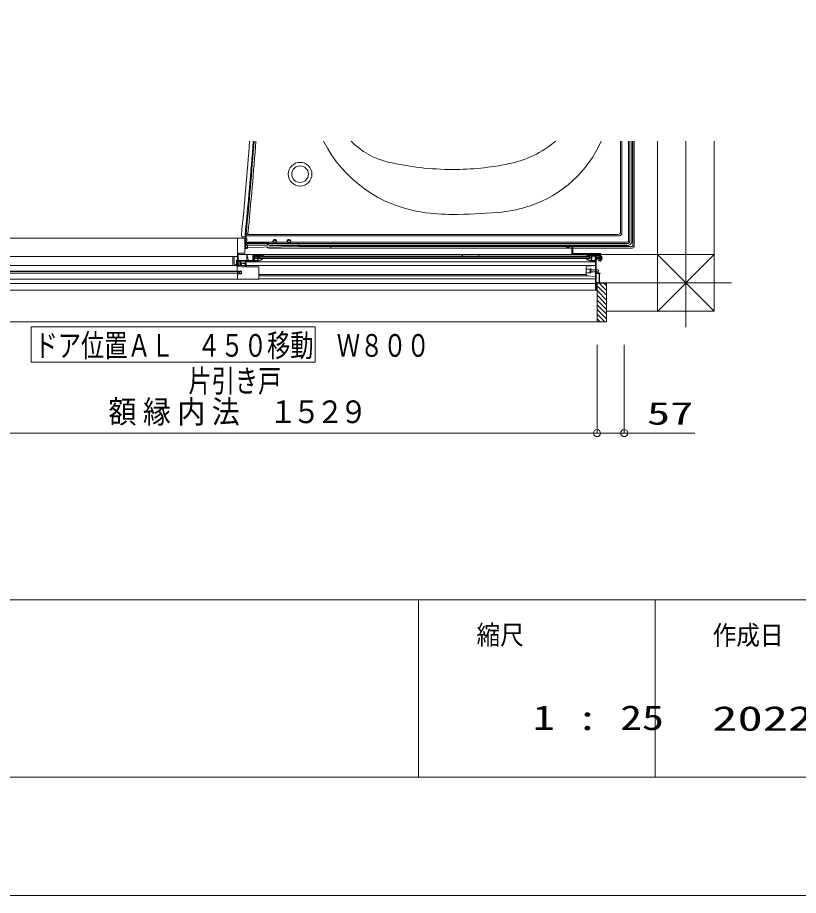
# Model space of a CAD drawing. Units: millimetres on the paper. Extents: x -305 to 305, y -152 to 152.
# Drawn here: x -29.9 to 36.1, y -148.5 to -74.2 of the extents above; entities that cross this region are included whole.
import ezdxf
from ezdxf.enums import TextEntityAlignment as Align

# ---------------------------------------------------------------- set-up
doc = ezdxf.new("R2010")
doc.units = ezdxf.units.MM
doc.linetypes.add('LONG_CHAIN', pattern=[21, 18, -1, 1, -1])
for name, color, linetype, lineweight in [('0-0_0', 7, 'Continuous', 9), ('0-1_VIEW0001', 7, 'Continuous', 9), ('0-2_1図面枠', 7, 'Continuous', 9), ('0-3_図面枠', 3, 'Continuous', 9), ('0-4_DEFPOINTS', 7, 'Continuous', 9)]:
    doc.layers.add(name, color=color, linetype=linetype, lineweight=lineweight)
doc.styles.add('ＭＳ ゴシック', font='')
doc.styles.get('ＭＳ ゴシック').set_extended_font_data('MS Gothic')

# ---------------------------------------------------------------- blocks, each defined once
blk = doc.blocks.new('_ORIGIN')
at = {"layer": '0-0_0'}
blk.add_line((0, 0), (-1, 0), dxfattribs=at)
blk.add_circle((0, 0), 0.5, dxfattribs=at)

msp = doc.modelspace()

# ---------------------------------------------------------------- linework, layer by layer
at = {"layer": '0-0_0'}
for p, q in [((3.983, -123.498), (3.983, -138.498)), ((23.983, -123.498), (23.983, -138.498))]:
    msp.add_line(p, q, dxfattribs=at)
at = {"layer": '0-1_VIEW0001'}
for p, q in [((21.076, -92.389), (21.076, -84.695)), ((21.184, -92.496), (21.184, -84.695)), ((21.744, -93.136), (21.744, -84.695)), ((21.849, -93.121), (21.849, -84.695)), ((21.864, -93.136), (21.864, -84.695)), ((22.024, -93.136), (22.024, -84.695)), ((22.104, -84.695), (22.104, -92.896)), ((22.104, -93.576), (22.104, -84.695)), ((22.232, -93.576), (22.232, -84.695)), ((24.184, -84.695), (24.184, -99.095)), ((28.984, -84.695), (28.984, -99.095)), ((-10.858, -92.806), (-10.55, -92.808)), ((-10.576, -93.269), (-10.576, -92.495)), ((-10.435, -92.589), (-10.576, -92.495)), ((-10.563, -93.256), (-10.563, -92.776)), ((20.984, -92.696), (-10.483, -92.696)), ((20.876, -92.589), (-10.347, -92.589)), ((22.024, -92.776), (22.104, -92.776)), ((-40.477, -92.896), (-10.576, -92.896)), ((-10.616, -92.896), (-40.477, -92.896)), ((-11.316, -92.896), (-40.477, -92.896)), ((-11.316, -92.896), (-11.316, -94.856)), ((-10.736, -92.896), (-11.284, -92.896)), ((-10.696, -93.016), (-10.616, -93.016)), ((-10.616, -93.014), (-10.616, -93.015)), ((-10.616, -93.015), (-10.616, -93.071)), ((-10.616, -93.071), (-10.616, -93.387)), ((-10.616, -93.387), (-10.616, -93.466)), ((-10.616, -93.466), (-10.616, -93.535)), ((-10.616, -93.514), (-10.536, -93.521)), ((-10.616, -93.696), (-10.616, -93.535)), ((-10.563, -93.296), (-10.576, -93.269)), ((-10.563, -93.296), (-10.563, -93.256)), ((-8.295, -93.256), (-10.563, -93.256)), ((-8.722, -93.296), (-10.563, -93.296)), ((-10.536, -93.534), (-10.536, -93.472)), ((-8.756, -93.504), (-10.536, -93.534)), ((-8.756, -93.376), (-10.458, -93.405)), ((-10.456, -93.693), (-10.456, -93.532)), ((-8.799, -93.356), (-8.756, -93.355)), ((-8.756, -93.357), (-8.756, -93.376)), ((-8.756, -93.376), (-8.756, -93.504)), ((-8.662, -93.361), (-8.676, -93.376)), ((21.624, -93.376), (-8.676, -93.376)), ((-8.676, -93.456), (-8.676, -93.376)), ((-8.662, -93.361), (-8.662, -93.356)), ((21.609, -93.361), (-8.662, -93.361)), ((21.624, -93.536), (-8.596, -93.536)), ((-7.095, -93.256), (-8.018, -93.256)), ((21.624, -93.256), (-6.818, -93.256)), ((-6.096, -93.617), (-6.096, -93.459)), ((16.444, -93.536), (16.96, -93.536)), ((16.444, -93.6), (16.444, -93.536)), ((16.534, -93.6), (16.534, -93.536)), ((16.558, -93.6), (16.558, -93.536)), ((16.624, -93.75), (16.624, -93.536)), ((16.624, -93.641), (16.624, -93.536)), ((16.69, -93.6), (16.69, -93.536)), ((16.714, -93.6), (16.714, -93.536)), ((21.264, -93.536), (21.264, -93.616)), ((21.384, -93.536), (21.384, -93.616)), ((22.024, -92.896), (22.104, -92.896)), ((19.344, -94.295), (-11.248, -94.295)), ((-10.696, -93.616), (-10.616, -93.616)), ((-10.629, -93.616), (-10.632, -93.776)), ((-10.503, -93.776), (-10.632, -93.776)), ((-10.616, -93.696), (-6.096, -93.617)), ((-10.456, -93.693), (-10.616, -93.696)), ((-10.516, -94.295), (-10.516, -94.788)), ((-10.373, -94.788), (-10.516, -94.295)), ((-10.462, -93.693), (-10.463, -93.737)), ((-9.116, -94.295), (-9.116, -94.44)), ((-8.753, -93.715), (-8.754, -93.664)), ((-3.416, -93.744), (-8.637, -93.744)), ((-6.096, -93.616), (16.485, -93.616)), ((-3.464, -93.617), (-3.441, -93.639)), ((-3.416, -93.744), (-3.417, -93.695)), ((-3.416, -93.744), (-3.416, -93.696)), ((-3.416, -93.744), (16.96, -93.744)), ((-3.336, -93.616), (16.485, -93.616)), ((7.684, -94.295), (7.684, -94.44)), ((7.726, -94.44), (7.684, -94.295)), ((9.084, -94.295), (9.084, -94.44)), ((16.96, -93.6), (16.444, -93.6)), ((16.484, -93.6), (16.488, -93.645)), ((16.764, -93.6), (16.76, -93.645)), ((16.762, -93.616), (16.96, -93.616)), ((16.762, -93.616), (16.96, -93.616)), ((16.96, -94.192), (16.96, -93.6)), ((17.024, -93.616), (21.384, -93.616)), ((17.024, -93.616), (22.064, -93.616)), ((17.024, -93.744), (22.064, -93.744)), ((19.344, -94.256), (17.024, -94.256)), ((19.344, -94.84), (19.344, -94.256)), ((19.408, -94.84), (19.408, -94.256)), ((28.985, -94.295), (19.408, -94.295)), ((24.184, -94.294), (28.985, -99.095)), ((28.985, -94.295), (24.184, -99.096)), ((-11.696, -94.464), (-40.477, -94.464)), ((-11.696, -94.456), (-11.656, -94.456)), ((-11.696, -94.506), (-11.696, -94.456)), ((-11.696, -95.224), (-11.696, -94.506)), ((-11.626, -94.464), (-11.316, -94.464)), ((-11.596, -94.516), (-11.596, -95.037)), ((-11.378, -94.786), (-11.362, -94.776)), ((-11.378, -95.224), (-11.378, -94.786)), ((-11.362, -94.776), (-11.349, -94.776)), ((-11.316, -94.856), (-9.936, -94.856)), ((-11.296, -94.773), (-11.296, -94.66)), ((-11.296, -94.773), (-11.296, -94.777)), ((-10.896, -95.044), (-10.896, -95.028)), ((-10.884, -95.016), (-10.616, -95.016)), ((-10.656, -94.856), (-10.656, -95.224)), ((-10.656, -94.904), (18.964, -94.904)), ((-9.236, -94.376), (-9.984, -94.376)), ((-9.956, -94.836), (-9.956, -94.808)), ((-9.944, -94.836), (-9.944, -94.495)), ((-9.776, -94.44), (-9.936, -94.856)), ((18.484, -94.632), (-9.85, -94.632)), ((18.484, -94.504), (-9.801, -94.504)), ((18.224, -94.44), (-9.776, -94.44)), ((-9.628, -94.479), (-9.628, -94.456)), ((-9.612, -94.512), (-9.627, -94.485)), ((-9.625, -94.538), (-9.614, -94.527)), ((-9.616, -94.444), (-9.615, -94.444)), ((-9.605, -94.45), (-9.572, -94.509)), ((-9.572, -94.536), (-9.589, -94.553)), ((-9.58, -94.545), (-9.58, -94.557)), ((-9.556, -94.512), (-9.575, -94.53)), ((-9.575, -94.578), (-9.558, -94.606)), ((-9.568, -94.525), (-9.568, -94.527)), ((-9.521, -94.598), (-9.542, -94.562)), ((-9.541, -94.547), (-9.52, -94.527)), ((-9.541, -94.616), (-9.532, -94.616)), ((-9.244, -94.745), (-9.525, -94.833)), ((-9.476, -94.505), (-9.476, -94.632)), ((-9.288, -94.638), (-9.288, -94.636)), ((-9.256, -94.676), (-9.285, -94.647)), ((-9.276, -94.484), (-9.276, -94.504)), ((-9.276, -94.624), (-9.261, -94.624)), ((-9.256, -94.42), (-9.256, -94.464)), ((-9.253, -94.628), (-9.22, -94.661)), ((-9.216, -94.504), (-9.216, -94.396)), ((-9.216, -94.669), (-9.216, -94.707)), ((18.224, -94.504), (18.224, -94.396)), ((18.224, -94.669), (18.224, -94.707)), ((18.26, -94.628), (18.227, -94.661)), ((18.244, -94.376), (19.344, -94.376)), ((18.252, -94.745), (18.532, -94.833)), ((18.26, -94.701), (18.26, -94.684)), ((18.263, -94.676), (18.292, -94.647)), ((18.264, -94.42), (18.264, -94.464)), ((18.543, -94.798), (18.268, -94.712)), ((18.284, -94.624), (18.269, -94.624)), ((18.284, -94.484), (18.284, -94.504)), ((18.296, -94.638), (18.296, -94.636)), ((18.484, -94.505), (18.484, -94.632)), ((18.524, -94.518), (18.524, -94.518)), ((18.556, -94.836), (18.964, -94.836)), ((18.576, -94.525), (18.576, -94.527)), ((18.579, -94.536), (18.596, -94.553)), ((18.612, -94.45), (18.58, -94.509)), ((18.619, -94.512), (18.634, -94.485)), ((18.632, -94.538), (18.621, -94.527)), ((18.624, -94.444), (18.623, -94.444)), ((18.636, -94.479), (18.636, -94.456)), ((18.952, -94.787), (18.952, -94.495)), ((18.964, -94.824), (18.964, -94.808)), ((19.558, -94.604), (18.97, -94.604)), ((19.048, -94.538), (19.008, -94.598)), ((19.068, -94.604), (19.008, -94.598)), ((19.008, -94.598), (19.008, -94.61)), ((19.068, -94.604), (19.008, -94.604)), ((19.048, -94.67), (19.008, -94.61)), ((19.022, -94.61), (19.008, -94.61)), ((19.022, -94.61), (19.182, -94.658)), ((19.38, -94.538), (19.048, -94.538)), ((19.048, -94.67), (19.38, -94.67)), ((19.068, -94.604), (19.184, -94.639)), ((19.14, -94.626), (19.14, -94.538)), ((19.14, -94.67), (19.14, -94.646)), ((19.407, -94.518), (19.343, -94.518)), ((19.407, -94.698), (19.343, -94.698)), ((19.344, -94.388), (19.344, -94.824)), ((19.408, -94.84), (19.344, -94.84)), ((19.38, -94.673), (19.38, -94.518)), ((19.388, -94.535), (19.38, -94.535)), ((19.388, -94.673), (19.38, -94.673)), ((19.408, -94.464), (19.452, -94.468)), ((19.408, -94.744), (19.452, -94.74)), ((-10.616, -95.224), (-40.336, -95.224)), ((-40.336, -95.696), (-11.305, -95.696)), ((-10.992, -95.739), (-40.24, -95.739)), ((-11.476, -95.157), (-11.378, -95.157)), ((-11.336, -95.739), (-11.336, -95.311)), ((-11.326, -95.294), (-11.299, -95.278)), ((-11.305, -95.696), (-11.305, -96.376)), ((-11.3, -95.704), (-10.956, -95.704)), ((-11.293, -95.276), (-11.02, -95.276)), ((-11.22, -95.136), (-11.22, -95.096)), ((-10.976, -95.136), (-11.1, -95.136)), ((-11.014, -95.278), (-10.915, -95.335)), ((-10.992, -95.884), (-10.992, -95.739)), ((-10.956, -95.704), (-10.956, -95.92)), ((-10.909, -95.336), (-10.628, -95.336)), ((-10.628, -95.056), (-10.884, -95.056)), ((-10.616, -95.324), (-10.616, -95.068)), ((-10.576, -95.056), (-10.576, -95.324)), ((-10.576, -95.224), (18.944, -95.224)), ((-10.564, -95.336), (-9.536, -95.336)), ((-9.496, -95.376), (-9.496, -96.336)), ((18.164, -95.983), (18.164, -95.369)), ((18.164, -95.516), (18.564, -95.516)), ((18.964, -95.216), (18.256, -95.269)), ((18.564, -95.676), (18.564, -95.476)), ((18.964, -95.596), (18.564, -95.596)), ((18.564, -95.876), (18.564, -95.676)), ((18.964, -95.756), (18.564, -95.756)), ((18.62, -95.596), (19.148, -95.596)), ((18.62, -95.756), (19.148, -95.756)), ((18.964, -95.216), (18.964, -96.136)), ((19.148, -95.596), (19.204, -95.624)), ((19.204, -95.728), (19.148, -95.756)), ((19.204, -95.624), (19.204, -95.728)), ((-11.305, -96.376), (-41.704, -96.376)), ((-40.2, -95.859), (-11.304, -95.859)), ((-9.536, -96.376), (-11.324, -96.376)), ((-10.956, -95.92), (-11.305, -95.92)), ((-11.304, -95.82), (-11.304, -95.876)), ((-11.304, -96.34), (-11.304, -95.887)), ((-11.299, -95.877), (-11.287, -95.87)), ((-11.281, -95.868), (-11.28, -95.868)), ((-11.272, -95.876), (-11.272, -95.88)), ((-11.252, -95.9), (-11.195, -95.9)), ((-11.19, -95.899), (-11.16, -95.887)), ((-11.145, -95.884), (-10.992, -95.884)), ((-9.496, -95.979), (18.164, -95.979)), ((-9.496, -96.091), (18.358, -96.091)), ((-9.496, -96.336), (18.944, -96.336)), ((18.164, -95.836), (18.564, -95.836)), ((18.964, -96.136), (18.256, -96.083)), ((19.304, -95.892), (19.344, -95.892)), ((19.344, -95.868), (19.344, -95.892)), ((-40.434, -96.732), (18.964, -96.732)), ((19.084, -96.718), (19.084, -99.978)), ((19.084, -96.718), (19.884, -96.718)), ((19.883, -97.739), (19.084, -96.939)), ((19.883, -97.343), (19.259, -96.718)), ((19.883, -96.943), (19.659, -96.718)), ((19.884, -96.718), (19.884, -99.978)), ((-39.649, -97.296), (19.084, -97.296)), ((19.883, -98.539), (19.083, -97.739)), ((19.883, -98.139), (19.084, -97.339)), ((19.883, -98.939), (19.083, -98.139)), ((19.883, -99.335), (19.083, -98.535)), ((19.884, -99.731), (19.083, -98.931)), ((19.735, -99.978), (19.084, -99.327)), ((28.984, -99.095), (19.824, -99.095)), ((19.884, -99.978), (-42.856, -99.978)), ((19.339, -99.978), (19.084, -99.723)), ((-28.746, -103.397), (-28.746, -100.397)), ((-28.746, -100.397), (-4.746, -100.397)), ((-4.746, -103.397), (-4.746, -100.397)), ((19.084, -101.936), (19.084, -109.395)), ((19.084, -101.936), (19.084, -109.395)), ((21.384, -101.936), (21.384, -109.395)), ((-28.746, -103.397), (-4.746, -103.397)), ((18.484, -109.395), (-41.456, -109.395)), ((20.784, -109.395), (19.684, -109.395)), ((21.384, -109.395), (27.354, -109.395))]:
    msp.add_line(p, q, dxfattribs=at)
at = {"layer": '0-1_VIEW0001', "linetype": 'LONG_CHAIN'}
for p, q in [((26.584, -84.695), (26.584, -100.438)), ((30.435, -96.695), (19.344, -96.695))]:
    msp.add_line(p, q, dxfattribs=at)
at = {"layer": '0-1_VIEW0001'}
for points in [[(-11.284, -92.896), (-11.293, -92.9), (-11.296, -92.908)], [(-11.296, -92.908), (-11.296, -95.136), (-11.22, -95.136)], [(-10.696, -92.936), (-10.708, -92.908), (-10.736, -92.896)], [(-10.696, -94.136), (-10.696, -93.248), (-10.636, -93.248), (-10.636, -93.216), (-10.696, -93.216), (-10.696, -92.936)], [(-8.799, -93.356), (-8.885, -93.357), (-10.538, -93.384)], [(-10.004, -94.396), (-10.004, -94.788), (-11.248, -94.788), (-11.248, -94.176), (-10.736, -94.176)], [(-10.736, -94.176), (-10.708, -94.165), (-10.696, -94.136)], [(19.344, -94.192), (17.024, -94.192), (17.024, -93.6)], [(-11.656, -94.456), (-11.65, -94.456), (-11.644, -94.457), (-11.632, -94.461), (-11.626, -94.464), (-11.616, -94.472), (-11.611, -94.477), (-11.603, -94.488), (-11.6, -94.495), (-11.598, -94.502)], [(-11.476, -95.157), (-11.561, -95.122), (-11.596, -95.037)], [(-11.314, -95.224), (-11.314, -94.789), (-11.349, -94.776)], [(-11.22, -95.096), (-11.264, -95.096), (-11.264, -95.036), (-11.22, -95.036), (-11.22, -95.004), (-11.256, -95.004), (-11.256, -94.836), (-11.1, -94.836), (-11.1, -95.036), (-11.016, -95.036), (-11.016, -95.096), (-11.1, -95.096), (-11.1, -95.136)], [(-10.976, -95.136), (-10.976, -94.996), (-11.06, -94.996), (-11.06, -94.836), (-9.549, -94.836)], [(-10.896, -95.028), (-10.893, -95.02), (-10.884, -95.016)], [(-10.616, -95.016), (-10.588, -95.028), (-10.576, -95.056)], [(-9.984, -94.376), (-9.999, -94.382), (-10.004, -94.396)], [(-9.956, -94.824), (-9.956, -94.42), (-9.552, -94.42), (-9.552, -94.503)], [(-9.948, -94.486), (-9.942, -94.446), (-9.908, -94.468)], [(-9.944, -94.495), (-9.945, -94.49), (-9.948, -94.486)], [(-9.908, -94.468), (-9.908, -94.8), (-9.628, -94.8), (-9.628, -94.546)], [(-9.628, -94.456), (-9.625, -94.448), (-9.616, -94.444)], [(-9.627, -94.485), (-9.628, -94.482), (-9.628, -94.479)], [(-9.628, -94.546), (-9.627, -94.542), (-9.625, -94.538)], [(-9.615, -94.444), (-9.609, -94.446), (-9.605, -94.45)], [(-9.614, -94.527), (-9.61, -94.52), (-9.612, -94.512)], [(-9.589, -94.553), (-9.591, -94.557), (-9.592, -94.561)], [(-9.592, -94.561), (-9.592, -94.8), (-9.549, -94.8)], [(-9.575, -94.53), (-9.579, -94.537), (-9.58, -94.545)], [(-9.58, -94.557), (-9.579, -94.568), (-9.575, -94.578)], [(-9.572, -94.509), (-9.569, -94.517), (-9.568, -94.525)], [(-9.568, -94.527), (-9.569, -94.532), (-9.572, -94.536)], [(-9.558, -94.606), (-9.551, -94.614), (-9.541, -94.616)], [(-9.552, -94.503), (-9.553, -94.508), (-9.556, -94.512)], [(-9.549, -94.8), (-9.542, -94.8), (-9.535, -94.798)], [(-9.525, -94.833), (-9.537, -94.835), (-9.549, -94.836)], [(-9.542, -94.562), (-9.544, -94.554), (-9.541, -94.547)], [(-9.535, -94.798), (-9.252, -94.71), (-9.252, -94.684)], [(-9.532, -94.616), (-9.521, -94.61), (-9.521, -94.598)], [(-9.52, -94.527), (-9.517, -94.523), (-9.516, -94.518)], [(-9.516, -94.518), (-9.516, -94.42), (-9.256, -94.42)], [(-9.288, -94.636), (-9.285, -94.628), (-9.276, -94.624)], [(-9.285, -94.647), (-9.287, -94.643), (-9.288, -94.638)], [(-9.256, -94.464), (-9.259, -94.47), (-9.264, -94.472), (-9.273, -94.476), (-9.276, -94.484)], [(-9.261, -94.624), (-9.257, -94.625), (-9.253, -94.628)], [(-9.252, -94.684), (-9.253, -94.68), (-9.256, -94.676)], [(-9.216, -94.707), (-9.224, -94.731), (-9.244, -94.745)], [(-9.216, -94.396), (-9.222, -94.382), (-9.236, -94.376)], [(-9.22, -94.661), (-9.217, -94.665), (-9.216, -94.669)], [(18.224, -94.396), (18.229, -94.382), (18.244, -94.376)], [(18.227, -94.661), (18.225, -94.665), (18.224, -94.669)], [(18.224, -94.707), (18.231, -94.731), (18.252, -94.745)], [(18.269, -94.624), (18.264, -94.625), (18.26, -94.628)], [(18.26, -94.684), (18.261, -94.68), (18.263, -94.676)], [(18.268, -94.712), (18.262, -94.708), (18.26, -94.701)], [(18.964, -97.296), (18.964, -94.42), (18.264, -94.42)], [(18.264, -94.464), (18.266, -94.47), (18.272, -94.472), (18.28, -94.476), (18.284, -94.484)], [(18.296, -94.636), (18.292, -94.628), (18.284, -94.624)], [(18.292, -94.647), (18.295, -94.643), (18.296, -94.638)], [(18.532, -94.833), (18.544, -94.835), (18.556, -94.836)], [(18.556, -94.8), (18.549, -94.8), (18.543, -94.798)], [(18.6, -94.561), (18.6, -94.8), (18.556, -94.8)], [(18.58, -94.509), (18.577, -94.517), (18.576, -94.525)], [(18.576, -94.527), (18.577, -94.532), (18.579, -94.536)], [(18.596, -94.553), (18.599, -94.557), (18.6, -94.561)], [(18.623, -94.444), (18.617, -94.446), (18.612, -94.45)], [(18.621, -94.527), (18.618, -94.52), (18.619, -94.512)], [(18.636, -94.456), (18.632, -94.448), (18.624, -94.444)], [(18.636, -94.546), (18.635, -94.542), (18.632, -94.538)], [(18.634, -94.485), (18.635, -94.482), (18.636, -94.479)], [(18.916, -94.468), (18.916, -94.8), (18.636, -94.8), (18.636, -94.546)], [(18.956, -94.486), (18.949, -94.446), (18.916, -94.468)], [(18.952, -94.495), (18.953, -94.49), (18.956, -94.486)], [(18.964, -94.808), (18.962, -94.802), (18.958, -94.798), (18.953, -94.793), (18.952, -94.787)], [(19.344, -94.836), (19.204, -94.836), (19.204, -94.804), (19.308, -94.804), (19.308, -94.42), (19.004, -94.42), (19.004, -95.856), (19.184, -95.856), (19.184, -95.816), (19.22, -95.816), (19.22, -95.856), (19.332, -95.856)], [(19.502, -94.522), (19.43, -94.558), (19.405, -94.604)], [(19.502, -94.686), (19.43, -94.65), (19.405, -94.604)], [(-11.336, -95.311), (-11.334, -95.301), (-11.326, -95.294)], [(-11.299, -95.278), (-11.296, -95.277), (-11.293, -95.276)], [(-11.02, -95.276), (-11.016, -95.277), (-11.014, -95.278)], [(-10.915, -95.335), (-10.912, -95.336), (-10.909, -95.336)], [(-10.884, -95.056), (-10.893, -95.053), (-10.896, -95.044)], [(-10.616, -95.068), (-10.62, -95.06), (-10.628, -95.056)], [(-10.628, -95.336), (-10.62, -95.333), (-10.616, -95.324)], [(-10.576, -95.324), (-10.573, -95.333), (-10.564, -95.336)], [(-9.536, -95.336), (-9.508, -95.348), (-9.496, -95.376)], [(-11.304, -95.887), (-11.303, -95.881), (-11.299, -95.877)], [(-11.287, -95.87), (-11.284, -95.869), (-11.281, -95.868)], [(-11.28, -95.868), (-11.275, -95.871), (-11.272, -95.876)], [(-11.272, -95.88), (-11.267, -95.894), (-11.252, -95.9)], [(-11.195, -95.9), (-11.192, -95.9), (-11.19, -95.899)], [(-11.16, -95.887), (-11.152, -95.885), (-11.145, -95.884)], [(-9.496, -96.336), (-9.508, -96.365), (-9.536, -96.376)], [(19.304, -95.892), (19.304, -96.66), (19.344, -96.66), (19.344, -96.696), (19.004, -96.696), (19.004, -97.256), (19.084, -97.256), (19.084, -97.296)], [(19.332, -95.856), (19.34, -95.86), (19.344, -95.868)]]:
    msp.add_lwpolyline(points, dxfattribs=at)
msp.add_lwpolyline([(19.004, -95.892), (19.268, -95.892), (19.268, -96.66), (19.004, -96.66)], close=True, dxfattribs=at)
for centre, radius in [((-6.016, -87.496), 1), ((-6.016, -87.496), 0.7), ((-8.156, -93.176), 0.16), ((-8.156, -93.176), 0.09), ((-6.956, -93.176), 0.16), ((-6.956, -93.176), 0.09)]:
    msp.add_circle(centre, radius, dxfattribs=at)
for centre, radius, start, end in [((-329.816, -60.896), 320.42, 354.30831, 355.74053), ((-329.816, -60.896), 320.727, 354.31329, 355.74462), ((-329.816, -60.896), 320.8, 354.34726, 355.74559), ((-329.816, -60.896), 320.95, 354.34874, 355.74758), ((5.957, -79.629), 11.2, 206.89275, 261.67971), ((2.879, -80.235), 6.4, 224.17882, 256.84989), ((9.869, -78), 8.8, 281.23472, 310.46806), ((10.281, -80.674), 10, 288.46728, 336.28925), ((6.883, -63.096), 24, 256.84989, 269.99999), ((6.884, -63.096), 24, 270.00001, 281.32804), ((9.647, -78.777), 12, 274.95444, 288.46728), ((6.884, -73.296), 17.6, 261.67971, 270), ((6.884, -46.896), 44, 269.99999, 274.95444), ((-10.857, -92.686), 0.12, 174.30831, 269.5), ((-10.549, -92.688), 0.12, 174.31329, 269.5), ((-10.483, -92.776), 0.08, 90, 180), ((-10.347, -92.509), 0.08, 174.34874, 270), ((20.876, -92.389), 0.2, 270, 0), ((20.984, -92.496), 0.2, 270, 0), ((-10.496, -93.014), 0.12, 91, 180), ((-10.496, -93.133), 0.12, 90.91362, 180), ((-10.496, -93.186), 0.12, 90.91362, 180), ((-10.536, -93.464), 0.08, 90.96524, 180), ((-10.456, -93.472), 0.08, 90.96524, 180), ((-10.456, -93.485), 0.08, 90.96524, 180), ((-8.722, -93.356), 0.06, 0, 90), ((-8.596, -93.456), 0.08, 180, 270), ((16.96, -93.6), 0.064, 0, 90), ((21.609, -93.121), 0.24, 270, 0.00001), ((21.624, -93.136), 0.24, 270, 0), ((21.624, -93.136), 0.4, 270, 0.00001), ((21.624, -93.136), 0.12, 270, 0.00001), ((-10.503, -93.736), 0.04, 270, 359), ((-8.637, -93.496), 0.248, 222.85141, 270), ((-3.497, -93.696), 0.08, 1.01715, 90), ((-3.336, -93.696), 0.08, 90, 180), ((16.539, -93.64), 0.052, 185, 254.11915), ((16.624, -93.344), 0.36, 254.11915, 285.88085), ((16.708, -93.64), 0.052, 285.88085, 355), ((17.024, -94.192), 0.064, 180, 270), ((19.344, -94.256), 0.064, 0, 90), ((22.064, -93.576), 0.168, 270, 0.00001), ((22.064, -93.576), 0.04, 270, 0.00001), ((-11.656, -94.516), 0.06, 0, 14.00739), ((19.182, -94.648), 0.0099, 270, 77.19096), ((19.388, -94.515), 0.02, 271.06262, 0), ((19.388, -94.693), 0.02, 0, 90), ((19.448, -94.52), 0.052, 15.88085, 85), ((19.448, -94.689), 0.052, 275, 344.11915), ((19.152, -94.604), 0.36, 344.11915, 15.88085), ((-11.227, -95.858), 0.0865, 342.56118, 153.5989), ((18.264, -95.369), 0.1, 94.28915, 180), ((18.632, -95.676), 0.168, 117.28096, 242.71904), ((18.557, -95.532), 0.0062, 0, 117.28096), ((18.264, -95.983), 0.1, 180, 265.71085), ((18.557, -95.82), 0.0062, 242.71904, 0)]:
    msp.add_arc(centre, radius, start, end, dxfattribs=at)
at = {"layer": '0-3_図面枠'}
msp.add_line((-291.017, -123.498), (108.983, -123.498), dxfattribs=at)
msp.add_lwpolyline([(-291.017, -138.498), (108.983, -138.498), (108.983, 138.502), (-291.017, 138.502)], close=True, dxfattribs=at)
at = {"layer": '0-4_DEFPOINTS'}
msp.add_line((118.983, -148.498), (-301.017, -148.498), dxfattribs=at)

# ---------------------------------------------------------------- block references
at = {"layer": '0-1_VIEW0001', "xscale": 0.6, "yscale": 0.6}
for p in [(19.084, -109.395), (21.384, -109.395)]:
    msp.add_blockref('_ORIGIN', p, dxfattribs=at)
at = {"layer": '0-1_VIEW0001', "xscale": 0.6, "yscale": 0.6, "rotation": 180}
msp.add_blockref('_ORIGIN', (19.084, -109.395), dxfattribs=at)

# ---------------------------------------------------------------- texts
at = {"layer": '0-1_VIEW0001', "style": 'ＭＳ ゴシック'}
for s, width, p in [('ドア位置ＡＬ\u3000４５０移動\u3000Ｗ８００', 0.75, (-28.46, -103.516)), ('片引き戸', 0.75, (-15.46, -106.514)), ('額', 0.9, (-22.204, -109.129)), ('縁', 0.9, (-19.296, -109.129)), ('内', 0.9, (-16.388, -109.129)), ('法', 0.9, (-13.48, -109.129)), ('１', 0.9, (-8.64, -109.129)), ('５', 0.9, (-6.652, -109.129)), ('２', 0.9, (-4.664, -109.129)), ('９', 0.9, (-2.676, -109.129)), ('57', 1.5, (23.3, -109.256))]:
    msp.add_text(s, height=1.921, dxfattribs=dict(at, width=width)).set_placement(p, align=Align.BOTTOM_LEFT)
at = {"layer": '0-2_1図面枠', "style": 'ＭＳ ゴシック'}
for s, height, width, p in [('縮尺', 1.628, 0.9, (8.896, -127.769)), ('作成日', 1.628, 0.9, (28.857, -127.788)), ('1 : 25', 2.089, 1.3, (13.65, -135.135)), ('2022/01/05', 2.089, 1.5, (28.822, -135.199))]:
    msp.add_text(s, height=height, dxfattribs=dict(at, width=width)).set_placement(p, align=Align.BOTTOM_LEFT)

doc.saveas('drawing.dxf')
